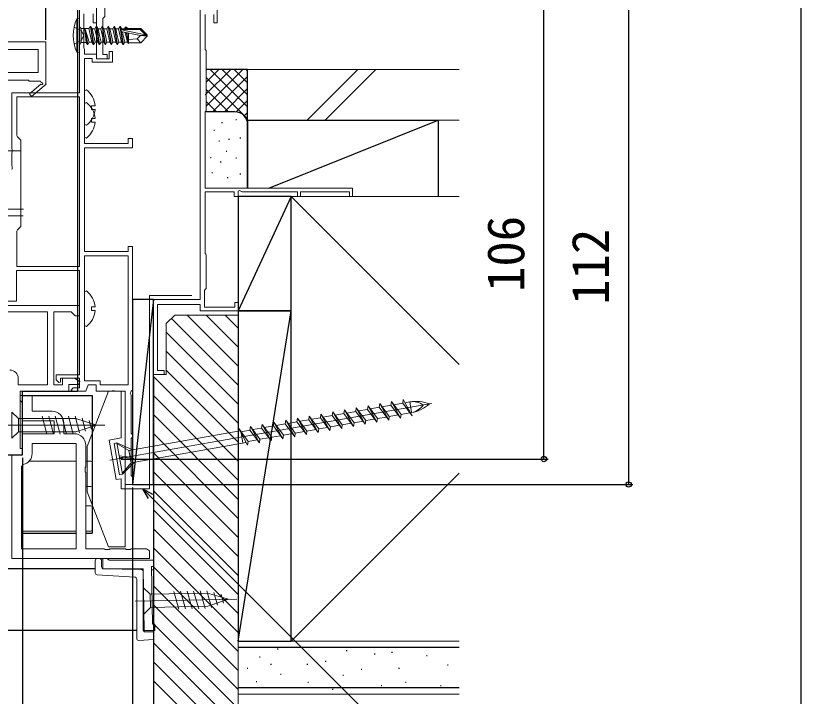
# Model space of a CAD drawing. Units: millimetres, scale not verified. Extents: x -525 to 525, y -783 to 778.
# Drawn here: x 339.4 to 525, y -542.8 to -382.1 of the extents above; entities that cross this region are included whole.
import ezdxf
from ezdxf.enums import TextEntityAlignment as Align

# ---------------------------------------------------------------- set-up
doc = ezdxf.new("R2010")
doc.units = ezdxf.units.MM
doc.header["$LTSCALE"] = 4
for name, color, linetype, lineweight in [('0-3_YKK_11', 7, 'Continuous', 18), ('0-4_YKK_11E', 7, 'Continuous', 18), ('0-6_YKK_13', 4, 'Continuous', 18), ('0-B_YSS_KE', 3, 'Continuous', 18)]:
    doc.layers.add(name, color=color, linetype=linetype, lineweight=lineweight)
for name, color, linetype in [('0-5_YKK_12', 2, 'Continuous'), ('0-8_YKK_D', 6, 'Continuous'), ('0-9_YKK_ZWAK', 7, 'Continuous'), ('0-A_YSS_K', 3, 'Continuous')]:
    doc.layers.add(name, color=color, linetype=linetype)
doc.styles.add('ＭＳ ゴシック', font='')
doc.styles.get('ＭＳ ゴシック').set_extended_font_data('MS Gothic')

msp = doc.modelspace()

# ---------------------------------------------------------------- linework, layer by layer
at = {"layer": '0-3_YKK_11', "color": 211}
msp.add_line((346.901, -451.997), (323.501, -451.997), dxfattribs=at)
at = {"layer": '0-3_YKK_11', "color": 1}
msp.add_lwpolyline([(358.501, -374.798), (358.501, -392.298), (361.001, -392.298), (361.001, -391.298), (360.001, -391.298), (360.001, -382.798), (360.501, -382.298), (360.501, -375.798), (367.001, -375.798), (367.001, -377.098)], dxfattribs=at)
at = {"layer": '0-3_YKK_11', "color": 211}
for points in [[(354.501, -380.797), (354.501, -400.297), (338.501, -400.297), (338.501, -413.539), (338.621, -413.722), (338.621, -414.272), (338.501, -414.455), (338.501, -417.539), (338.621, -417.722), (338.621, -418.272), (338.501, -418.455)], [(367.001, -470.497), (367.001, -436.597), (366.001, -436.597), (366.001, -437.797), (355.701, -437.797), (355.701, -413.297), (367.001, -413.297), (367.001, -411.097), (366.001, -411.097), (366.001, -412.297), (355.701, -412.297), (355.701, -392.197), (357.501, -392.197), (357.501, -393.097), (362.301, -393.097), (362.301, -390.597), (361.501, -390.597), (361.501, -392.297), (358.501, -392.297), (358.501, -391.197), (355.701, -391.197), (355.701, -390.097), (355.581, -389.857), (355.501, -389.697), (355.501, -381.697)], [(357.701, -381.697), (357.701, -383.797), (358.501, -383.797), (358.501, -380.797)], [(354.501, -401.297), (354.501, -441.297), (339.701, -441.297), (339.701, -433.211)], [(339.701, -410.183), (339.701, -401.297), (354.501, -401.297)], [(339.993, -432.504), (340.601, -431.897), (340.601, -411.497), (339.993, -410.89)], [(323.001, -449.497), (339.601, -449.497), (339.601, -442.297), (354.501, -442.297), (354.501, -466.897), (349.001, -466.897), (349.001, -468.097), (349.623, -468.751), (350.001, -468.6), (350.001, -467.697), (354.501, -467.697), (354.501, -469.997), (353.001, -469.997), (352.501, -470.497), (352.801, -470.797), (356.001, -470.797), (356.546, -469.297), (358.401, -469.297), (358.401, -470.797), (362.042, -470.797), (362.226, -470.677), (362.775, -470.677), (362.959, -470.797), (365.301, -470.797), (365.301, -492.797), (367.001, -492.797), (367.001, -491.097), (366.821, -490.822), (366.701, -490.639), (366.701, -481.955), (366.821, -481.772)], [(334.501, -450.497), (354.501, -450.497), (354.501, -452.997), (353.501, -452.997), (353.001, -452.497), (352.501, -451.997), (348.401, -451.997), (348.401, -469.297), (350.501, -469.297), (350.501, -467.697), (353.301, -467.697), (354.568, -468.453), (354.363, -469.197), (352.001, -469.197), (352.001, -470.797), (340.501, -470.797), (340.501, -484.297), (341.001, -484.297), (341.001, -485.797), (338.501, -485.797)], [(340.001, -467.797), (340.001, -469.297), (346.901, -469.297), (346.901, -451.997)], [(366.821, -481.772), (367.001, -481.497), (367.001, -481.097), (366.821, -480.822), (366.701, -480.639), (366.701, -471.697), (366.441, -471.247), (366.701, -470.797), (367.001, -470.497)]]:
    msp.add_lwpolyline(points, dxfattribs=at)
at = {"layer": '0-3_YKK_11'}
for points in [[(297.501, -388.297), (346.501, -388.297), (346.501, -398.163), (346.578, -398.297), (343.16, -401.202), (342.641, -400.592), (345.361, -398.281)], [(345.427, -397.903), (345.25, -397.597), (342.501, -397.597), (342.501, -397.297), (322.501, -397.297), (322.501, -412.372), (322.313, -412.763), (322.313, -413.231), (322.501, -413.621), (322.501, -419.297), (320.001, -419.297), (320.001, -416.297), (315.801, -416.297), (315.801, -434.497), (320.001, -434.497), (320.001, -432.297), (322.501, -432.297), (322.501, -436.297), (281.501, -436.297)], [(371.001, -510.297), (338.501, -510.297), (338.501, -485.797), (341.001, -485.797), (341.001, -480.797), (348.501, -480.797), (348.501, -477.797), (341.001, -477.797), (341.001, -473.497), (340.801, -473.297), (340.501, -472.997), (340.501, -471.797), (341.501, -471.797), (343.301, -471.797), (343.301, -475.497), (348.001, -475.497)], [(350.801, -478.297), (350.801, -480.797), (353.201, -480.797)], [(353.701, -483.097), (353.701, -507.997), (340.801, -507.997), (340.801, -488.538), (341.204, -488.048)], [(343.301, -485.497), (343.301, -483.097), (353.701, -483.097)], [(356.001, -483.597), (356.001, -488.626), (355.858, -488.818), (355.858, -489.776), (356.001, -489.968), (356.001, -507.997), (360.33, -507.997), (360.522, -508.14), (361.48, -508.14), (361.672, -507.997), (365.33, -507.997), (365.522, -508.14), (366.48, -508.14), (366.672, -507.997), (370.33, -507.997), (370.522, -508.14), (371.001, -508.497), (371.001, -510.297)]]:
    msp.add_lwpolyline(points, dxfattribs=at)
for points in [[(322.501, -390.097), (344.701, -390.097), (344.701, -395.497), (322.501, -395.497)], [(369.501, -512.697), (369.801, -527.297), (372.301, -527.245), (372.27, -525.756), (371.769, -525.756), (371.491, -512.197), (372.001, -512.197), (372.001, -510.697), (361.501, -510.697), (361.011, -510.297), (360.001, -510.297), (360.001, -512.697)]]:
    msp.add_lwpolyline(points, close=True, dxfattribs=at)
at = {"layer": '0-3_YKK_11', "color": 211}
msp.add_lwpolyline([(366.001, -469.297), (366.001, -438.797), (355.701, -438.797), (355.701, -468.297), (359.401, -468.297), (359.401, -469.297)], close=True, dxfattribs=at)
at = {"layer": '0-3_YKK_11'}
for centre, radius, start, end in [((345.552, -398.119), 0.25, 220.35704, 120.00003), ((348.001, -478.297), 2.8, 0.00001, 89.99999), ((353.201, -483.597), 2.8, 0.00001, 89.99999), ((340.701, -485.497), 2.6, 281.15993, 0.00001)]:
    msp.add_arc(centre, radius, start, end, dxfattribs=at)
at = {"layer": '0-3_YKK_11', "color": 211}
for centre, radius, start, end in [((340.701, -410.183), 1, 179.99998, 224.99997), ((340.701, -433.211), 1, 135.00003, 180.00002), ((338.001, -467.797), 2, 0.00001, 89.99999)]:
    msp.add_arc(centre, radius, start, end, dxfattribs=at)
at = {"layer": '0-4_YKK_11E', "color": 4}
for points in [[(383.001, -380.8), (383.001, -449.104), (372.001, -449.104), (372.001, -466.804), (374.501, -466.804), (374.501, -465.904), (372.901, -465.904), (372.901, -450.304), (383.001, -450.304), (383.001, -451.8), (392.001, -451.8), (392.001, -449.8), (391.201, -449.8), (391.201, -450.9), (384.001, -450.9), (384.001, -446.99), (384.161, -446.794)], [(384.161, -446.794), (384.401, -446.5), (384.401, -438.574), (384.301, -438.4), (384.201, -438.227), (384.201, -423.7), (391.003, -423.7), (391.003, -424.8), (392.003, -424.8), (392.003, -423.527), (392.303, -423.354), (392.903, -423.7), (406.001, -423.7), (406.001, -424.8), (406.701, -424.8), (406.701, -423.7), (418.301, -423.7), (418.301, -424.8), (419.001, -424.8), (419.001, -422.8), (384.201, -422.8), (384.201, -404.8), (384.401, -404.6), (384.401, -390.3), (384.201, -390.1), (384.201, -381.8)], [(386.201, -381.8), (386.201, -383.8), (387.001, -383.8), (387.001, -380.8)]]:
    msp.add_lwpolyline(points, dxfattribs=at)
at = {"layer": '0-5_YKK_12'}
for p, q in [((354.001, -380.797), (354.001, -470.797)), ((341.001, -485.795), (341.001, -470.797)), ((341.001, -470.797), (354.001, -470.797)), ((337.355, -485.795), (341.001, -485.795)), ((340.801, -504.297), (353.701, -504.297)), ((356.001, -504.297), (357.501, -504.297)), ((358.201, -512.697), (-1.5, -512.697)), ((368.001, -527.297), (-1.5, -527.297))]:
    msp.add_line(p, q, dxfattribs=at)
msp.add_lwpolyline([(341.001, -471.797), (357.501, -471.797), (357.501, -504.297)], dxfattribs=at)
at = {"layer": '0-6_YKK_13'}
for p, q in [((353.848, -382.876), (354.501, -382.798)), ((353.848, -390.72), (353.848, -382.876)), ((356.705, -385.123), (354.901, -385.123)), ((355.851, -385.298), (356.451, -388.898)), ((357.151, -384.698), (357.468, -385.248)), ((359.151, -388.898), (358.451, -384.698)), ((358.551, -384.698), (359.251, -388.898)), ((359.951, -384.698), (360.651, -388.898)), ((361.251, -384.698), (360.933, -385.248)), ((362.651, -384.698), (362.751, -384.698)), ((364.151, -384.698), (364.468, -385.248)), ((364.378, -385.466), (370.076, -386.648)), ((365.168, -385.401), (365.133, -385.248)), ((365.492, -385.398), (365.393, -384.798)), ((365.725, -385.398), (365.608, -384.798)), ((366.101, -385.398), (366.101, -385.098)), ((368.951, -385.098), (368.826, -385.398)), ((365.316, -386.059), (365.833, -388.348)), ((366.101, -387.332), (365.877, -386.18)), ((366.101, -386.222), (366.101, -388.498)), ((370.501, -386.948), (368.951, -388.498)), ((353.213, -388.798), (354.906, -387.954)), ((356.045, -388.473), (354.901, -388.473)), ((357.751, -388.898), (357.433, -388.348)), ((357.851, -388.898), (358.168, -388.348)), ((359.151, -388.898), (358.833, -388.348)), ((359.568, -388.348), (360.233, -388.348)), ((360.968, -388.348), (361.633, -388.348)), ((363.351, -388.898), (363.033, -388.348)), ((363.351, -388.898), (363.451, -388.898)), ((364.851, -388.898), (365.168, -388.348)), ((366.13, -388.498), (366.035, -388.698)), ((356.143, -399.604), (355.701, -399.821)), ((356.143, -402.604), (355.701, -402.821)), ((340.434, -413.997), (325.99, -413.997)), ((341.251, -427.797), (334.751, -427.797)), ((334, -429.397), (341.2, -429.397)), ((356.142, -447.104), (355.7, -447.321)), ((430.446, -476.252), (428.199, -473.221)), ((361.657, -487.087), (437.626, -473.691)), ((422.115, -477.721), (419.868, -474.69)), ((422.515, -475.061), (424.763, -478.092)), ((424.892, -477.231), (422.645, -474.201)), ((425.422, -473.711), (425.292, -474.571)), ((428.07, -474.082), (430.317, -477.113)), ((428.748, -473.962), (430.847, -473.592)), ((431.392, -473.496), (432.508, -473.299)), ((432.508, -473.299), (432.951, -475.81)), ((345.67, -476.695), (346.795, -480.895)), ((347.222, -476.695), (348.348, -480.895)), ((348.775, -476.695), (349.901, -480.895)), ((350.328, -476.695), (351.454, -480.895)), ((351.881, -476.695), (353.007, -480.895)), ((353.434, -476.695), (354.49, -480.636)), ((411.006, -479.68), (408.759, -476.649)), ((413.784, -479.19), (411.536, -476.159)), ((414.184, -476.53), (416.431, -479.561)), ((416.561, -478.7), (414.313, -475.67)), ((416.961, -476.04), (419.208, -479.071)), ((419.338, -478.211), (417.09, -475.18)), ((419.738, -475.551), (421.985, -478.582)), ((427.669, -476.742), (427.54, -477.602)), ((432.951, -475.81), (432.678, -475.858)), ((360.501, -478.794), (336.501, -478.795)), ((340.051, -477.245), (340.051, -480.345)), ((355.109, -477.148), (355.922, -480.184)), ((356.805, -477.683), (357.354, -479.733)), ((399.898, -481.639), (397.65, -478.608)), ((402.675, -481.149), (400.427, -478.118)), ((403.075, -478.489), (405.323, -481.52)), ((405.452, -480.659), (403.205, -477.628)), ((405.852, -477.999), (408.1, -481.03)), ((408.229, -480.169), (405.982, -477.139)), ((408.629, -477.51), (410.877, -480.54)), ((411.407, -477.02), (413.654, -480.051)), ((394.873, -479.097), (394.744, -479.958)), ((397.521, -479.468), (399.768, -482.499)), ((400.298, -478.979), (402.545, -482.009)), ((397.121, -482.128), (396.991, -482.989)), ((366.449, -486.381), (366.169, -484.793)), ((342.577, -487.297), (353.701, -487.297)), ((356.001, -487.297), (357.201, -487.297)), ((357.501, -487.597), (357.501, -492.997)), ((367.496, -487.555), (364.641, -490.368)), ((366.56, -487.012), (367.341, -486.675)), ((357.201, -493.297), (356.001, -493.297)), ((356.001, -497.797), (357.201, -497.797)), ((357.501, -498.097), (357.501, -503.497)), ((353.701, -503.797), (340.801, -503.797)), ((357.201, -503.797), (356.001, -503.797)), ((358.701, -510.297), (359.209, -510.306)), ((358.201, -513.627), (358.201, -510.797)), ((359.701, -510.805), (359.701, -512.223)), ((360.192, -512.723), (369.009, -512.877)), ((369.009, -512.877), (369.4, -512.883)), ((369.501, -513.377), (369.501, -527.097)), ((371.506, -512.92), (372.001, -512.929)), ((372.001, -525.807), (372.001, -513.429)), ((367.531, -514.668), (358.67, -514.126)), ((368.001, -529.097), (368.001, -515.167)), ((371.174, -518.716), (371.239, -521.815)), ((376.78, -518.049), (377.993, -522.224)), ((378.333, -518.016), (379.546, -522.192)), ((379.885, -517.984), (381.098, -522.159)), ((381.438, -517.951), (382.651, -522.127)), ((382.99, -517.919), (384.203, -522.094)), ((384.543, -517.886), (385.681, -521.805)), ((386.227, -518.305), (387.103, -521.323)), ((387.934, -518.804), (388.526, -520.842)), ((391.652, -519.838), (367.658, -520.34)), ((372.001, -527.209), (372.001, -527.597)), ((372.001, -528.097), (372.001, -528.882)), ((372.001, -528.882), (372.001, -529.383)), ((372.001, -529.383), (368.501, -529.597))]:
    msp.add_line(p, q, dxfattribs=at)
for points in [[(354.501, -382.798), (354.501, -390.798), (353.848, -390.72)], [(354.906, -387.954), (355.521, -386.798), (354.906, -385.642), (353.213, -384.798)], [(354.501, -388.873), (354.901, -388.473), (354.901, -385.123), (354.501, -384.723)], [(355.751, -385.298), (355.851, -385.298), (356.768, -388.348)], [(356.351, -388.898), (356.451, -388.898), (356.768, -388.348), (357.433, -388.348), (356.705, -385.123), (357.051, -384.698), (357.151, -384.698), (357.851, -388.898), (357.751, -388.898), (357.051, -384.698)], [(358.133, -385.248), (358.451, -384.698), (358.551, -384.698), (358.868, -385.248), (359.533, -385.248), (359.851, -384.698), (359.951, -384.698), (360.268, -385.248), (360.933, -385.248), (361.633, -388.348), (361.951, -388.898), (362.051, -388.898), (361.351, -384.698), (361.251, -384.698), (361.951, -388.898)], [(359.151, -388.898), (359.251, -388.898), (359.568, -388.348), (359.218, -386.798), (358.868, -385.248)], [(359.533, -385.248), (360.233, -388.348), (360.551, -388.898), (359.851, -384.698)], [(360.551, -388.898), (360.651, -388.898), (360.968, -388.348), (360.618, -386.798), (360.268, -385.248)], [(362.051, -388.898), (362.368, -388.348), (362.018, -386.798), (361.668, -385.248), (361.351, -384.698)], [(361.668, -385.248), (362.333, -385.248), (363.033, -388.348), (362.368, -388.348)], [(363.351, -388.898), (362.651, -384.698), (362.333, -385.248)], [(363.068, -385.248), (363.418, -386.798), (363.768, -388.348)], [(364.751, -388.898), (364.051, -384.698), (363.733, -385.248)], [(364.303, -385.612), (364.151, -384.698), (364.051, -384.698)], [(366.101, -387.698), (368.147, -387.54), (368.879, -386.798), (364.278, -385.844), (364.328, -385.398), (368.826, -385.398), (370.076, -386.648), (370.501, -386.648), (370.501, -386.948), (368.879, -386.798), (370.501, -386.798)], [(364.327, -385.758), (364.851, -388.898), (364.751, -388.898), (364.433, -388.348)], [(365.902, -385.398), (365.868, -385.248), (365.608, -384.798), (365.393, -384.798), (365.133, -385.248), (364.468, -385.248), (364.503, -385.402)], [(365.61, -386.12), (366.035, -388.698), (365.833, -388.348), (365.168, -388.348), (364.818, -386.798), (364.619, -385.914)], [(365.781, -385.098), (368.951, -385.098), (370.501, -386.648)], [(366.101, -388.498), (368.951, -388.498), (368.147, -387.54)], [(355.701, -399.821), (355.701, -407.773), (356.143, -407.99)], [(355.701, -402.821), (355.701, -410.773), (356.143, -410.99)], [(358.183, -404.222), (357.301, -404.222), (357.301, -403.372), (358.183, -403.372)], [(358.183, -407.222), (357.301, -407.222), (357.301, -406.372), (358.183, -406.372)], [(355.7, -447.321), (355.7, -455.273), (356.142, -455.49)], [(358.183, -451.722), (357.3, -451.722), (357.3, -450.872), (358.183, -450.872)], [(432.545, -475.882), (430.446, -476.252), (430.317, -477.113), (428.199, -473.221), (428.07, -474.082), (425.971, -474.452)], [(424.213, -477.351), (422.115, -477.721), (421.985, -478.582), (419.868, -474.69), (419.738, -475.551), (417.64, -475.921)], [(426.99, -476.861), (424.892, -477.231), (424.763, -478.092), (422.645, -474.201), (422.515, -475.061), (420.417, -475.431)], [(429.768, -476.372), (427.669, -476.742), (425.422, -473.711), (427.54, -477.602), (425.292, -474.571), (423.194, -474.941)], [(413.105, -479.31), (411.006, -479.68), (410.877, -480.54), (408.759, -476.649), (408.629, -477.51), (406.531, -477.88)], [(415.882, -478.82), (413.784, -479.19), (413.654, -480.051), (411.536, -476.159), (411.407, -477.02), (409.308, -477.39)], [(418.659, -478.33), (416.561, -478.7), (416.431, -479.561), (414.313, -475.67), (414.184, -476.53), (412.085, -476.9)], [(421.436, -477.841), (419.338, -478.211), (419.208, -479.071), (417.09, -475.18), (416.961, -476.04), (414.863, -476.41)], [(401.996, -481.269), (399.898, -481.639), (399.768, -482.499), (397.65, -478.608), (397.521, -479.468), (395.423, -479.838)], [(404.773, -480.779), (402.675, -481.149), (402.545, -482.009), (400.427, -478.118), (400.298, -478.979), (398.2, -479.349)], [(407.55, -480.289), (405.452, -480.659), (405.323, -481.52), (403.205, -477.628), (403.075, -478.489), (400.977, -478.859)], [(410.327, -479.799), (408.229, -480.169), (408.1, -481.03), (405.982, -477.139), (405.852, -477.999), (403.754, -478.369)], [(363.373, -483.179), (366.169, -484.793), (392.411, -480.166)], [(396.442, -482.248), (394.343, -482.618), (392.096, -479.587), (394.214, -483.478), (394.343, -482.618)], [(393.097, -483.015), (392.589, -480.135), (392.512, -480.148)], [(399.219, -481.758), (397.121, -482.128), (394.873, -479.097), (396.991, -482.989), (394.744, -479.958), (392.645, -480.328)], [(366.984, -484.65), (363.339, -482.982), (362.649, -483.104), (363.952, -490.49), (364.641, -490.368), (363.339, -482.982)], [(364.606, -490.171), (366.681, -487.699), (393.899, -482.899)], [(363.877, -486.035), (366.447, -486.372), (367.341, -486.675), (363.925, -486.31)], [(363.99, -486.675), (366.56, -487.012), (366.681, -487.699)], [(371.506, -512.92), (372.001, -512.929), (372.001, -513.429)], [(370.001, -527.597), (372.001, -527.597), (372.001, -528.097)]]:
    msp.add_lwpolyline(points, dxfattribs=at)
for points in [[(355.751, -385.298), (356.045, -388.473), (356.351, -388.898)], [(358.133, -385.248), (358.833, -388.348), (358.168, -388.348), (357.468, -385.248)], [(363.068, -385.248), (363.733, -385.248), (364.433, -388.348), (363.768, -388.348), (363.451, -388.898), (362.751, -384.698)], [(365.301, -470.797), (365.301, -507.497), (361.301, -507.497), (356.301, -494.497), (356.301, -483.797), (361.301, -470.797)], [(433.094, -476.623), (430.847, -473.592), (430.976, -472.731)], [(340.051, -480.345), (353.585, -480.345), (358.501, -478.794), (353.585, -477.245), (340.051, -477.245), (338.501, -475.695), (338.501, -481.895)], [(371.239, -521.815), (384.77, -521.532), (389.653, -519.88), (384.705, -518.433), (371.174, -518.716), (369.592, -517.199), (369.722, -523.397)]]:
    msp.add_lwpolyline(points, close=True, dxfattribs=at)
for centre, radius, start, end in [((362.501, -386.798), 9.5, 155.61794, 204.38205), ((352.901, -403.797), 5.3, 4.5994, 52.28593), ((352.901, -406.797), 5.3, 4.5994, 52.28593), ((352.901, -403.797), 5.3, 307.71409, 355.40056), ((352.901, -406.797), 5.3, 307.71409, 355.40056), ((352.9, -451.297), 5.3, 4.5994, 52.28593), ((352.9, -451.297), 5.3, 307.71409, 355.40056), ((433.998, -481.747), 8.579, 68.36163, 100.00002), ((433.232, -477.403), 4.167, 53.949, 100.00002), ((431.461, -467.362), 8.579, 279.99998, 311.63839), ((432.227, -471.707), 4.167, 279.99998, 326.05097), ((357.201, -487.597), 0.3, 0, 90), ((357.201, -492.997), 0.3, 270, 0), ((357.201, -498.097), 0.3, 0, 90), ((357.201, -503.497), 0.3, 270, 0), ((358.701, -510.797), 0.5, 90, 180), ((359.201, -510.805), 0.5, 0, 89), ((358.701, -513.627), 0.5, 180, 266.5), ((360.201, -512.223), 0.5, 180, 269), ((369.001, -513.377), 0.5, 0, 89), ((367.501, -515.167), 0.5, 0, 86.5), ((370.001, -527.097), 0.5, 180, 270), ((368.501, -529.097), 0.5, 180, 270)]:
    msp.add_arc(centre, radius, start, end, dxfattribs=at)
at = {"layer": '0-8_YKK_D'}
for p, q in [((346.501, -387.797), (346.501, -350.798)), ((346.501, -387.797), (346.501, -350.798)), ((464.201, -486.797), (464.201, -380.798)), ((484.201, -380.798), (484.201, -492.797)), ((372.001, -467.504), (372.001, -693.8)), ((372.001, -467.504), (372.001, -673.8)), ((341.001, -486.497), (341.001, -633.8)), ((364.294, -486.797), (465.201, -486.797)), ((367.001, -493.497), (367.001, -673.8)), ((367.001, -493.497), (367.001, -673.8)), ((367.001, -493.497), (367.001, -653.8)), ((367.701, -492.797), (485.201, -492.797))]:
    msp.add_line(p, q, dxfattribs=at)
for points in [[(370.795, -496.083), (369.475, -493.797), (371.761, -495.117)], [(369.475, -493.797), (371.278, -495.6), (448.478, -572.8), (501.389, -572.8)]]:
    msp.add_lwpolyline(points, dxfattribs=at)
for centre in [(464.201, -486.797), (484.201, -492.797)]:
    msp.add_circle(centre, 0.637, dxfattribs=at)
at = {"layer": '0-9_YKK_ZWAK'}
msp.add_lwpolyline([(-525, -782.8), (525, -782.8), (525, 747.2)], dxfattribs=at)
at = {"layer": '0-A_YSS_K'}
for p, q in [((384.201, -400.829), (390.23, -394.8)), ((394.201, -394.8), (384.401, -394.8)), ((384.401, -403.458), (393.058, -394.8)), ((384.401, -397.801), (387.402, -394.8)), ((384.401, -394.972), (384.573, -394.8)), ((385.343, -394.8), (394.201, -403.658)), ((388.171, -394.8), (394.201, -400.829)), ((390.999, -394.8), (394.201, -398.001)), ((393.828, -394.8), (394.201, -395.172)), ((394.201, -407.8), (394.201, -394.8)), ((408.243, -406.8), (420.243, -394.8)), ((424.485, -394.8), (412.485, -406.8)), ((384.401, -396.686), (394.201, -406.486)), ((385.887, -404.8), (394.201, -396.486)), ((384.401, -399.515), (389.686, -404.8)), ((388.715, -404.8), (394.201, -399.315)), ((384.401, -402.343), (386.857, -404.8)), ((391.526, -404.817), (394.201, -402.143)), ((391.201, -404.8), (384.401, -404.8)), ((393.406, -405.766), (394.201, -404.971)), ((388.057, -407.295), (388.257, -407.295)), ((391.395, -406.628), (391.595, -406.628)), ((394.201, -406.8), (394.201, -422.797)), ((394.201, -406.8), (439.201, -406.8)), ((394.201, -422.797), (394.201, -407.8)), ((399.208, -422.797), (439.201, -406.8)), ((439.201, -406.8), (439.201, -424.8)), ((386.201, -409.126), (386.401, -409.126)), ((387.39, -411.635), (387.59, -411.635)), ((389.726, -411.301), (389.926, -411.301)), ((392.397, -410.967), (392.597, -410.967)), ((385.417, -415.555), (385.617, -415.555)), ((389.124, -414.094), (389.324, -414.094)), ((391.395, -415.64), (391.595, -415.64)), ((387.724, -416.642), (387.924, -416.642)), ((385.721, -419.148), (385.921, -419.148)), ((389.393, -420.314), (389.593, -420.314)), ((392.397, -419.482), (392.597, -419.482)), ((404.501, -424.8), (392.001, -451.8)), ((404.501, -424.8), (444.201, -464.5)), ((372, -449.097), (367.001, -492.797)), ((392.001, -529.8), (404.501, -451.8)), ((404.501, -529.8), (444.201, -490.1)), ((444.201, -531.3), (392.001, -531.3)), ((401.184, -531.63), (401.384, -531.63)), ((417.482, -532.019), (417.682, -532.019)), ((428.199, -532.366), (428.399, -532.366)), ((396.992, -533.487), (397.192, -533.487)), ((424.108, -532.799), (424.308, -532.799)), ((436.441, -533.19), (436.641, -533.19)), ((394.091, -536.195), (394.291, -536.195)), ((399.617, -535.248), (399.817, -535.248)), ((408.192, -535.248), (408.392, -535.248)), ((412.54, -534.514), (412.74, -534.514)), ((429.848, -536.162), (430.048, -536.162)), ((441.386, -535.338), (441.586, -535.338)), ((401.956, -537.586), (402.156, -537.586)), ((416.661, -537.811), (416.861, -537.811)), ((420.99, -536.417), (421.19, -536.417)), ((396.218, -539.289), (396.418, -539.289)), ((408.42, -539.459), (408.62, -539.459)), ((431.496, -539.459), (431.696, -539.459)), ((444.201, -540.8), (392.001, -540.8)), ((405.464, -540.705), (405.664, -540.705)), ((414.189, -541.107), (414.389, -541.107)), ((420.8, -540.705), (421, -540.705)), ((425.727, -540.283), (425.927, -540.283)), ((439.738, -540.283), (439.938, -540.283))]:
    msp.add_line(p, q, dxfattribs=at)
for points in [[(404.501, -424.8), (392.001, -424.8), (392.001, -451.8), (404.501, -451.8)], [(367.001, -492.797), (372, -492.797), (372, -449.097), (367.001, -449.097)], [(404.501, -451.8), (392.001, -451.8), (392.001, -529.8), (404.501, -529.8)]]:
    msp.add_lwpolyline(points, close=True, dxfattribs=at)
msp.add_arc((391.201, -407.8), 3, 0, 90, dxfattribs=at)
at = {"layer": '0-B_YSS_KE'}
for p, q in [((444.201, -406.8), (394.201, -406.8)), ((392.001, -464.873), (379.928, -452.8)), ((392.001, -460.383), (384.418, -452.8)), ((392.001, -455.893), (388.908, -452.8)), ((392.001, -469.363), (376.219, -453.581)), ((392.001, -473.853), (375.001, -456.853)), ((392.001, -478.343), (375.001, -461.343)), ((392.001, -487.324), (372.001, -467.324)), ((392.001, -482.833), (375.001, -465.833)), ((392.001, -491.814), (372.001, -471.814)), ((392.001, -496.304), (372.001, -476.304)), ((392.001, -500.794), (372.001, -480.794)), ((392.001, -505.284), (372.001, -485.284)), ((392.001, -509.774), (372.001, -489.774)), ((392.001, -514.264), (372.001, -494.264)), ((392.001, -518.754), (372.001, -498.754)), ((392.001, -523.245), (372.001, -503.245)), ((392.001, -527.735), (372.001, -507.735)), ((392.001, -532.225), (372.001, -512.225)), ((392.001, -536.715), (372.001, -516.715)), ((392.001, -541.205), (372.001, -521.205)), ((392.001, -545.695), (372.001, -525.695)), ((392.001, -550.185), (372.001, -530.185)), ((444.201, -529.8), (392.001, -529.8)), ((392.001, -554.675), (372.001, -534.675)), ((387.635, -554.8), (372.001, -539.166))]:
    msp.add_line(p, q, dxfattribs=at)
at = {"layer": '0-B_YSS_KE', "color": 80}
for p, q in [((371.001, -448.197), (381.001, -448.197)), ((371.001, -493.797), (371.001, -448.197)), ((364.301, -481.797), (364.301, -470.797)), ((361.491, -482.293), (364.301, -481.797)), ((361.491, -482.293), (363.141, -491.648)), ((364.301, -491.444), (363.141, -491.648))]:
    msp.add_line(p, q, dxfattribs=at)
at = {"layer": '0-B_YSS_KE'}
for points in [[(444.201, -394.8), (394.201, -394.8), (394.201, -406.8)], [(444.201, -529.8), (404.501, -529.8), (404.501, -424.8), (444.201, -424.8)], [(372.001, -552.8), (372.001, -466.8), (375.001, -466.8), (375.001, -454.8), (377.001, -452.8), (392.001, -452.8)], [(392.001, -452.8), (392.001, -554.8), (374.001, -554.8)], [(444.201, -542.3), (392.001, -542.3), (392.001, -529.8)]]:
    msp.add_lwpolyline(points, dxfattribs=at)
at = {"layer": '0-B_YSS_KE', "color": 80}
msp.add_lwpolyline([(371.001, -493.797), (364.301, -493.797), (364.301, -491.444)], dxfattribs=at)

# ---------------------------------------------------------------- texts
at = {"layer": '0-8_YKK_D', "style": 'ＭＳ ゴシック'}
for s, p in [('106', (462.201, -447.332)), ('112', (482.201, -450.366))]:
    msp.add_text(s, height=8.798, rotation=90, dxfattribs=at).set_placement(p, align=Align.BOTTOM_LEFT)

doc.saveas('drawing.dxf')
